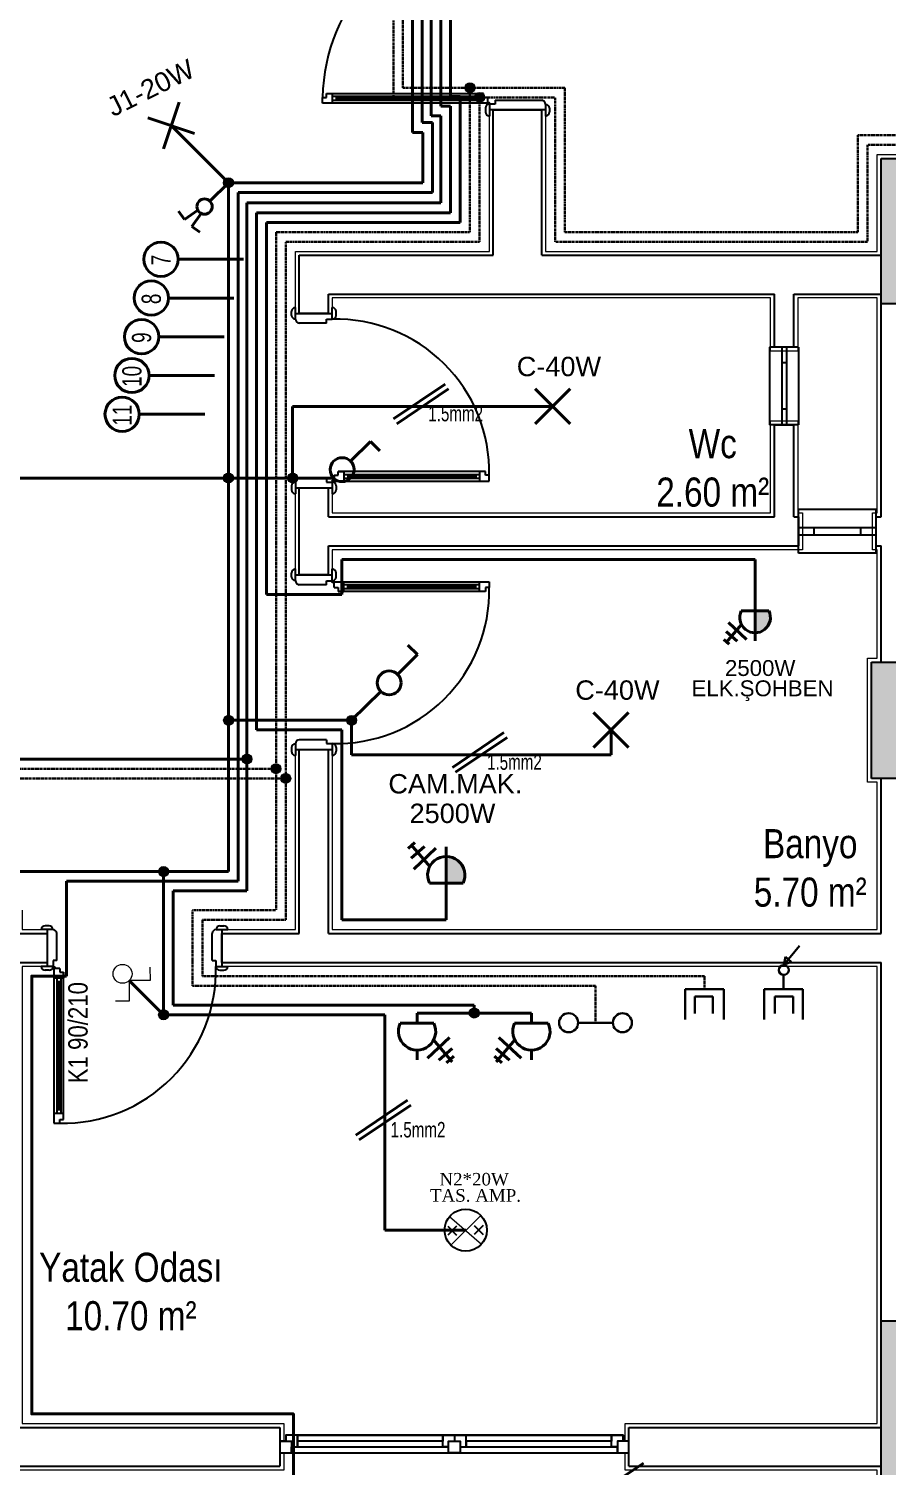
# Model space of a CAD drawing. Header units: metres. Extents: x 134072 to 172200, y 35728 to 38066.
# Drawn here: x 143144 to 143586, y 36184 to 36926 of the extents above; entities that cross this region are included whole.
import ezdxf
from ezdxf.enums import TextEntityAlignment as Align

# ---------------------------------------------------------------- set-up
doc = ezdxf.new("R2010")
doc.units = ezdxf.units.M
doc.linetypes.add('DASHED', pattern=[0.75, 0.5, -0.25])
for name, color, linetype in [('ANA', 10, 'Continuous'), ('duvaR', 52, 'Continuous'), ('kapı', 129, 'Continuous'), ('Kolon', 175, 'Continuous'), ('pencere', 28, 'Continuous'), ('YAZI', 1, 'Continuous'), ('yazı', 7, 'Continuous')]:
    doc.layers.add(name, color=color, linetype=linetype)
for name, color, linetype, lineweight in [('ELEKTRİK', 102, 'Continuous', 40), ('m_kuvvetliakım', 1, 'Continuous', 40), ('m_zayıfakım', 2, 'DASHED', 30), ('SEMBOL', 140, 'Continuous', 20), ('sıva', 145, 'Continuous', 5), ('Tarama 13', 221, 'Continuous', 13)]:
    doc.layers.add(name, color=color, linetype=linetype, lineweight=lineweight)
doc.styles.add('omr', font='ARIALN.TTF', dxfattribs={"height": 20})
doc.styles.add('ROMANTUR', font='arial.ttf', dxfattribs={"width": 0.7})
doc.styles.add('YAZI', font='times.ttf', dxfattribs={"height": 10.5})

# ---------------------------------------------------------------- blocks, each defined once
blk = doc.blocks.new('A$C26BE1022')
at = {"layer": 'kapı'}
for p, q in [((84.68, 99.97), (84.68, 96.97)), ((86.68, 99.97), (84.68, 99.97)), ((84.68, 99.97), (84.68, 24.01)), ((84.68, 96.97), (89.68, 96.97)), ((86.18, 27.01), (86.18, 96.97)), ((89.68, 101.97), (86.68, 101.97)), ((86.68, 101.97), (86.68, 99.97)), ((88.18, 27.01), (88.18, 96.97)), ((89.68, 22.01), (89.68, 101.97)), ((86.18, 94.97), (88.18, 94.97)), ((87.18, 28.96), (87.18, 94.97)), ((4.13, 22.99), (2.12, 22.99)), ((84.68, 27.01), (89.68, 27.01)), ((84.68, 24.01), (84.68, 27.01)), ((86.68, 24.01), (84.68, 24.01)), ((86.18, 28.96), (88.18, 28.96)), ((86.68, 22.01), (86.68, 24.01)), ((92.13, 22.99), (94.13, 22.99)), ((6.13, 21), (0, 21)), ((3.13, 2), (3.13, 21)), ((6.13, 18), (6.13, 21)), ((8.13, 18), (6.13, 18)), ((8.13, 18), (8.13, 4)), ((86.68, 22.01), (89.68, 22.01)), ((88.13, 18), (88.13, 4)), ((88.13, 18), (90.13, 18)), ((90.13, 18), (90.13, 21)), ((90.13, 21), (96.25, 21)), ((93.13, 2), (93.13, 21)), ((6, 2), (0, 2)), ((90.25, 2), (96.25, 2)), ((4.13, 0), (2.12, 0)), ((92.13, 0), (94.13, 0))]:
    blk.add_line(p, q, dxfattribs=at)
blk.add_circle((89.68, 21.51), 0.5, dxfattribs=at)
for centre, radius, start, end in [((85.11, 22.97), 79.01, 88.8629, 181.43388), ((2.16, 20.83), 2.16, 90.82478, 175.59734), ((4.13, 20.99), 2, 0.11309, 90), ((92.13, 20.99), 2, 90, 179.88691), ((94.1, 20.83), 2.16, 4.40266, 89.17522), ((2.16, 2.16), 2.16, 184.40532, 269.17263), ((3.99, 2), 2.01, 273.80311, 359.79765), ((5.95, 4.18), 2.19, 271.41846, 355.0939), ((90.31, 4.18), 2.19, 184.9061, 268.58154), ((92.26, 2), 2.01, 180.20235, 266.19689), ((94.1, 2.16), 2.16, 270.82737, 355.59468)]:
    blk.add_arc(centre, radius, start, end, dxfattribs=at)
blk = doc.blocks.new('A$C715B359D')
at = {"layer": 'ELEKTRİK', "lineweight": 20}
for p, q in [((0, 0.1329), (0.0114, 0.2035)), ((0.1057, 0.1157), (0, 0.1329)), ((0.0884, 0.0099), (0.1057, 0.1157)), ((0.1562, 0), (0.0884, 0.0099))]:
    blk.add_line(p, q, dxfattribs=at)
blk.add_circle((0.1455, 0.1442), 0.049, dxfattribs=at)
blk = doc.blocks.new('m-anten')
at = {"layer": 'm_zayıfakım', "color": 30, "linetype": 'Continuous', "ltscale": 100}
for p, q in [((9.95, 0), (-9.95, 0)), ((-9.95, 0), (-9.95, -15.56)), ((9.95, -15.56), (9.95, 0)), ((-4.98, -3.73), (-4.98, -12.45)), ((4.35, -3.73), (-4.98, -3.73)), ((4.35, -12.45), (4.35, -3.73))]:
    blk.add_line(p, q, dxfattribs=at)
blk = doc.blocks.new('m-telefon')
at = {"layer": 'm_zayıfakım', "color": 2, "linetype": 'Continuous', "ltscale": 100}
blk.add_line((-8.96, 0), (8.96, 0), dxfattribs=at)
for centre in [(-13.86, 0), (13.86, 0)]:
    blk.add_circle(centre, 4.9, dxfattribs=at)
blk = doc.blocks.new('m-tv')
at = {"layer": 'm_zayıfakım', "color": 30, "linetype": 'Continuous', "ltscale": 100}
for p, q in [((-0.21, 12.67), (-8.26, 22.33)), ((-1.04, 16.73), (-4.05, 14.22)), ((-0.21, 12.67), (-1.04, 16.73)), ((-0.21, 12.67), (-4.05, 14.22)), ((9.95, 0), (-9.95, 0)), ((-9.95, 0), (-9.95, -15.56)), ((0, 0), (0.01, 7.37)), ((9.95, 0), (9.95, -15.56)), ((9.95, -15.56), (9.95, 0)), ((-4.98, -3.73), (-4.98, -12.45)), ((4.35, -3.73), (-4.98, -3.73)), ((4.35, -12.45), (4.35, -3.73))]:
    blk.add_line(p, q, dxfattribs=at)
blk.add_circle((-0.2, 9.91), 2.55, dxfattribs=at)
blk = doc.blocks.new('m-priz')
at = {"layer": 'm_kuvvetliakım'}
for p, q in [((0, 13.86), (0, 18.84)), ((16.71, 7.38), (5.34, 18.11)), ((8.54, 8.68), (18.17, 19.93)), ((18.17, 13), (11.25, 19.06)), ((19.05, 17.1), (15.28, 20.4)), ((8.65, 0), (-8.65, 0))]:
    blk.add_line(p, q, dxfattribs=at)
blk.add_arc((0, 4.23), 9.63, 333.94212, 206.05788, dxfattribs=at)
blk = doc.blocks.new('m-J1')
at = {"layer": 'm_kuvvetliakım'}
for p, q in [((-9, -9), (9, 9)), ((-9, 9), (9, -9))]:
    blk.add_line(p, q, dxfattribs=at)
blk = doc.blocks.new('m-anahtar')
at = {"layer": 'm_kuvvetliakım', "color": 6}
for p, q in [((-12.34, 0), (-26.8, 0)), ((-26.8, 0), (-26.8, -6.95))]:
    blk.add_line(p, q, dxfattribs=at)
blk.add_circle((-6.17, 0), 6.17, dxfattribs=at)
blk = doc.blocks.new('m-epriz')
at = {"layer": 'm_kuvvetliakım'}
blk.add_hatch(color=256, dxfattribs=at).paths.add_polyline_path([(0, 13.86), (0, 0), (8.65, 0, 0.554639)])
for p, q in [((-19.69, 18.01), (-16.24, 21)), ((-8.54, 8.68), (-18.17, 19.93)), ((-18.17, 13), (-11.25, 19.06)), ((-16.71, 7.38), (-5.34, 18.11)), ((0, 13.86), (0, 18.84)), ((0, 0), (0, 13.86)), ((8.65, 0), (-8.65, 0))]:
    blk.add_line(p, q, dxfattribs=at)
blk.add_arc((0, 4.23), 9.63, 333.94212, 206.05788, dxfattribs=at)
blk = doc.blocks.new('m-komutatör')
at = {"layer": 'm_kuvvetliakım', "color": 6}
for p, q in [((-24.8, 4), (-23.5, 12.1)), ((-12, 2), (-24.8, 4)), ((-12, -1.9), (-24.9, -4.1)), ((-24.9, -4.1), (-23.6, -12.2))]:
    blk.add_line(p, q, dxfattribs=at)
blk.add_circle((-6.2, 0), 6.17, dxfattribs=at)

msp = doc.modelspace()

# ---------------------------------------------------------------- hatches: boundary and pattern name
at = {"layer": 'SEMBOL'}
for points in [[(143368.51, 36895.52, -1), (143373.62, 36895.52, -1)], [(143373.51, 36890.52, -1), (143378.62, 36890.52, -1)], [(143243.98, 36846.52, 1), (143249.08, 36846.52, 1)], [(143243.98, 36694.06, 1), (143249.09, 36694.06, 1)], [(143277.08, 36694.06, 1), (143282.18, 36694.06, 1)], [(143244.04, 36569.06, -1), (143249.14, 36569.06, -1)], [(143307.51, 36569.06, -1), (143312.62, 36569.06, -1)], [(143253.51, 36549.06, 1), (143258.62, 36549.06, 1)], [(143268.51, 36544.06, -1), (143273.62, 36544.06, -1)], [(143273.51, 36539.06, -1), (143278.62, 36539.06, -1)], [(143210.51, 36491, 1), (143215.62, 36491, 1)], [(143210.51, 36417.06, 1), (143215.62, 36417.06, 1)], [(143370.71, 36417.95, 1), (143375.82, 36417.95, 1)]]:
    msp.add_hatch(color=1, dxfattribs=at).paths.add_polyline_path(points)
at = {"layer": 'Tarama 13'}
h = msp.add_hatch(dxfattribs=at)
h.set_pattern_fill('ANSI33,_O', color=256, scale=2)
h.set_pattern_definition([(45, (117464.424, 22063.553), (-8.980256, 8.980256), []), (45, (117473.405, 22063.553), (-8.980256, 8.980256), [6.35, -3.175])])
h.paths.add_polyline_path([(142808.07, 37659.06), (142778.07, 37659.06), (142778.07, 37599.06), (142808.07, 37599.06)])
h.paths.add_polyline_path([(143263.07, 37659.06), (143233.07, 37659.06), (143233.07, 37599.06), (143263.07, 37599.06)])
h.paths.add_polyline_path([(143608.07, 37784.06), (143583.07, 37784.06), (143583.07, 37609.06), (143608.07, 37609.06)])
h.paths.add_polyline_path([(144223.07, 37784.06), (144198.07, 37784.06), (144198.07, 37609.06), (144223.07, 37609.06)])
h.paths.add_polyline_path([(144223.07, 37329.06), (144193.07, 37329.06), (144193.07, 37269.06), (144223.07, 37269.06)])
h.paths.add_polyline_path([(144223.07, 37084.06), (144198.07, 37084.06), (144198.07, 37009.06), (144223.07, 37009.06)])
h.paths.add_polyline_path([(143608.07, 37084.06), (143583.07, 37084.06), (143583.07, 37009.06), (143608.07, 37009.06)])
h.paths.add_polyline_path([(143608.07, 37294.06), (143378.07, 37294.06), (143378.07, 37269.06), (143608.07, 37269.06)])
h.paths.add_polyline_path([(143263.07, 37084.06), (143088.07, 37084.06), (143088.07, 37059.06), (143263.07, 37059.06)])
h.paths.add_polyline_path([(142808.07, 37119.06), (142778.07, 37119.06), (142778.07, 37059.06), (142808.07, 37059.06)])
h.paths.add_polyline_path([(143608.07, 36859.06), (143583.07, 36859.06), (143583.07, 36784.06), (143608.07, 36784.06)])
h.paths.add_polyline_path([(143608.07, 36599.06), (143578.07, 36599.06), (143578.07, 36539.06), (143608.07, 36539.06)])
h.paths.add_polyline_path([(143608.07, 36259.06), (143583.07, 36259.06), (143583.07, 36084.06), (143608.07, 36084.06)])
h.paths.add_polyline_path([(143138.07, 36214.06), (143078.07, 36214.06), (143078.07, 36184.06), (143138.07, 36184.06)])
h.paths.add_polyline_path([(142808.07, 36244.06), (142778.07, 36244.06), (142778.07, 36184.06), (142808.07, 36184.06)])
h.paths.add_polyline_path([(142808.07, 36634.06), (142778.07, 36634.06), (142778.07, 36574.06), (142808.07, 36574.06)])
h.paths.add_polyline_path([(143138.07, 36599.06), (143078.07, 36599.06), (143078.07, 36569.06), (143138.07, 36569.06)])
h.paths.add_polyline_path([(144223.07, 36599.06), (144193.07, 36599.06), (144193.07, 36539.06), (144223.07, 36539.06)])
h.paths.add_polyline_path([(144223.07, 36259.06), (144198.07, 36259.06), (144198.07, 36084.06), (144223.07, 36084.06)])
h.paths.add_polyline_path([(144603.07, 36114.06), (144543.07, 36114.06), (144543.07, 36084.06), (144603.07, 36084.06)])
h.paths.add_polyline_path([(144573.07, 36599.06), (144543.07, 36599.06), (144543.07, 36539.06), (144573.07, 36539.06)])
h.paths.add_polyline_path([(144703.07, 36809.06), (144528.07, 36809.06), (144528.07, 36784.06), (144703.07, 36784.06)])
h.paths.add_polyline_path([(144223.07, 36859.06), (144198.07, 36859.06), (144198.07, 36784.06), (144223.07, 36784.06)])
h.paths.add_polyline_path([(145093.07, 36114.06), (145033.07, 36114.06), (145033.07, 36084.06), (145093.07, 36084.06)])
h.paths.add_polyline_path([(145193.07, 36599.06), (145068.07, 36599.06), (145068.07, 36574.06), (145193.07, 36574.06)])
h.paths.add_polyline_path([(145193.07, 36964.06), (145163.07, 36964.06), (145163.07, 36904.06), (145193.07, 36904.06)])
h.paths.add_polyline_path([(145193.07, 37294.06), (145068.07, 37294.06), (145068.07, 37269.06), (145193.07, 37269.06)])
h.paths.add_polyline_path([(144573.07, 37329.06), (144543.07, 37329.06), (144543.07, 37269.06), (144573.07, 37269.06)])
h.paths.add_polyline_path([(144703.07, 37084.06), (144528.07, 37084.06), (144528.07, 37059.06), (144703.07, 37059.06)])
h.paths.add_polyline_path([(145093.07, 37784.06), (145033.07, 37784.06), (145033.07, 37754.06), (145093.07, 37754.06)])
h.paths.add_polyline_path([(144603.07, 37784.06), (144543.07, 37784.06), (144543.07, 37754.06), (144603.07, 37754.06)])

# ---------------------------------------------------------------- linework, layer by layer
at = {"layer": 'ANA'}
for p, q in [((143364.17, 36307.99), (143359.59, 36303.36)), ((143359.59, 36307.99), (143364.17, 36303.36)), ((143373.3, 36308.29), (143377.88, 36303.66)), ((143377.88, 36308.29), (143373.3, 36303.66))]:
    msp.add_line(p, q, dxfattribs=at)
msp.add_circle((143368.88, 36305.91), 10.89, dxfattribs=at)
at = {"layer": 'duvaR'}
for p, q in [((143383.07, 36809.06), (143383.07, 36884.06)), ((143383.07, 36884.06), (143408.07, 36884.06)), ((143408.07, 36809.06), (143408.07, 36884.06)), ((143283.07, 36809.06), (143383.07, 36809.06)), ((143283.07, 36779.06), (143283.07, 36809.06)), ((143408.07, 36809.06), (143538.07, 36809.06)), ((143538.07, 36809.06), (143583.07, 36809.06)), ((143298.07, 36789.06), (143383.07, 36789.06)), ((143298.07, 36779.06), (143298.07, 36789.06)), ((143383.07, 36789.06), (143528.07, 36789.06)), ((143528.07, 36761.56), (143528.07, 36789.06)), ((143538.07, 36761.56), (143538.07, 36789.06)), ((143538.07, 36789.06), (143583.07, 36789.06)), ((143298.07, 36779.06), (143283.07, 36779.06)), ((143583.07, 36674.06), (143583.07, 36784.06)), ((143538.07, 36761.56), (143528.07, 36761.56)), ((143528.07, 36674.06), (143528.07, 36721.56)), ((143528.07, 36721.56), (143538.07, 36721.56)), ((143538.07, 36674.06), (143538.07, 36721.56)), ((143283.07, 36644.06), (143283.07, 36689.06)), ((143283.07, 36689.06), (143298.07, 36689.06)), ((143298.07, 36674.06), (143298.07, 36689.06)), ((143298.07, 36674.06), (143528.07, 36674.06)), ((143538.07, 36674.06), (143540.57, 36674.06)), ((143540.57, 36674.06), (143540.57, 36659.06)), ((143580.57, 36674.06), (143583.07, 36674.06)), ((143580.57, 36659.06), (143580.57, 36674.06)), ((143298.07, 36644.06), (143298.07, 36659.06)), ((143298.07, 36659.06), (143538.07, 36659.06)), ((143538.07, 36659.06), (143540.57, 36659.06)), ((143580.57, 36659.06), (143583.07, 36659.06)), ((143583.07, 36599.06), (143583.07, 36659.06)), ((143298.07, 36644.06), (143283.07, 36644.06)), ((143283.07, 36459.06), (143283.07, 36554.06)), ((143283.07, 36554.06), (143298.07, 36554.06)), ((143298.07, 36459.06), (143298.07, 36554.06)), ((143583.07, 36459.06), (143583.07, 36539.06)), ((143138.07, 36459.06), (143153.07, 36459.06)), ((143153.07, 36459.06), (143153.07, 36444.06)), ((143243.07, 36459.06), (143283.07, 36459.06)), ((143243.07, 36444.06), (143243.07, 36459.06)), ((143298.07, 36459.06), (143583.07, 36459.06)), ((143138.07, 36444.06), (143153.07, 36444.06)), ((143243.07, 36444.06), (143283.07, 36444.06)), ((143283.07, 36444.06), (143583.07, 36444.06)), ((143583.07, 36259.06), (143583.07, 36444.06)), ((143138.07, 36204.06), (143273.07, 36204.06)), ((143273.07, 36204.06), (143273.07, 36184.06)), ((143453.07, 36204.06), (143583.07, 36204.06)), ((143453.07, 36184.06), (143453.07, 36204.06)), ((143138.07, 36184.06), (143273.07, 36184.06)), ((143453.07, 36184.06), (143583.07, 36184.06))]:
    msp.add_line(p, q, dxfattribs=at)
at = {"layer": 'ELEKTRİK'}
msp.add_line((143195.39, 36434.73), (143213.07, 36417.06), dxfattribs=at)
at = {"layer": 'kapı'}
for p, q in [((143295.09, 36887.5), (143295.09, 36890.5)), ((143295.09, 36890.5), (143297.09, 36890.5)), ((143297.09, 36892.5), (143300.09, 36892.5)), ((143297.09, 36890.5), (143297.09, 36892.5)), ((143297.09, 36892.5), (143378.05, 36892.5)), ((143300.09, 36892.5), (143300.09, 36887.5)), ((143375.05, 36891), (143300.09, 36891)), ((143375.05, 36889), (143300.09, 36889)), ((143302.09, 36891), (143302.09, 36889)), ((143373.1, 36890), (143302.09, 36890)), ((143373.1, 36891), (143373.1, 36889)), ((143375.05, 36892.5), (143375.05, 36887.5)), ((143378.05, 36892.5), (143375.05, 36892.5)), ((143378.05, 36890.5), (143378.05, 36892.5)), ((143380.05, 36890.5), (143378.05, 36890.5)), ((143380.05, 36890.5), (143380.05, 36887.5)), ((143384.07, 36889.06), (143408.07, 36889.06)), ((143384.07, 36889.06), (143384.07, 36887.06)), ((143380.05, 36887.5), (143295.09, 36887.5)), ((143379.07, 36885.06), (143379.07, 36883.06)), ((143384.07, 36887.06), (143381.07, 36887.06)), ((143381.07, 36887.06), (143381.07, 36880.93)), ((143410.07, 36884.06), (143381.07, 36884.06)), ((143410.07, 36886.93), (143410.07, 36880.93)), ((143412.06, 36885.06), (143412.06, 36883.06)), ((143279.07, 36643.06), (143279.07, 36645.06)), ((143281.07, 36641.18), (143281.07, 36647.18)), ((143281.07, 36644.06), (143300.07, 36644.06)), ((143300.07, 36641.06), (143300.07, 36647.18)), ((143302.06, 36643.06), (143302.06, 36645.06)), ((143297.07, 36639.06), (143283.07, 36639.06)), ((143297.07, 36641.06), (143300.07, 36641.06)), ((143297.07, 36639.06), (143297.07, 36641.06)), ((143301.08, 36637.61), (143301.08, 36640.61)), ((143301.08, 36640.61), (143381.04, 36640.61)), ((143301.08, 36637.61), (143303.08, 36637.61)), ((143303.08, 36637.61), (143303.08, 36635.61)), ((143306.08, 36635.61), (143306.08, 36640.61)), ((143306.08, 36639.11), (143376.04, 36639.11)), ((143306.08, 36637.11), (143376.04, 36637.11)), ((143308.03, 36637.11), (143308.03, 36639.11)), ((143308.03, 36638.11), (143374.04, 36638.11)), ((143374.04, 36637.11), (143374.04, 36639.11)), ((143376.04, 36635.61), (143376.04, 36640.61)), ((143381.04, 36637.61), (143379.04, 36637.61)), ((143379.04, 36637.61), (143379.04, 36635.61)), ((143381.04, 36640.61), (143381.04, 36637.61)), ((143303.08, 36635.61), (143306.08, 36635.61)), ((143379.04, 36635.61), (143303.08, 36635.61)), ((143379.04, 36635.61), (143376.04, 36635.61)), ((143279.07, 36555.06), (143279.07, 36553.06)), ((143281.07, 36556.93), (143281.07, 36550.93)), ((143297.07, 36559.06), (143283.07, 36559.06)), ((143297.07, 36559.06), (143297.07, 36557.06)), ((143297.07, 36557.06), (143300.07, 36557.06)), ((143300.07, 36557.06), (143300.07, 36550.93)), ((143302.06, 36555.06), (143302.06, 36553.06)), ((143281.07, 36554.06), (143300.07, 36554.06)), ((143155.94, 36461.06), (143149.94, 36461.06)), ((143154.07, 36463.05), (143152.06, 36463.05)), ((143153.07, 36461.06), (143153.07, 36442.06)), ((143158.07, 36445.06), (143158.07, 36459.06)), ((143238.07, 36445.06), (143238.07, 36459.06)), ((143240.19, 36461.06), (143246.19, 36461.06)), ((143242.07, 36463.05), (143244.07, 36463.05)), ((143243.07, 36461.06), (143243.07, 36442.06)), ((143156.07, 36445.06), (143156.07, 36442.06)), ((143158.07, 36445.06), (143156.07, 36445.06)), ((143238.07, 36445.06), (143240.07, 36445.06)), ((143240.07, 36445.06), (143240.07, 36442.06)), ((143156.07, 36442.06), (143149.94, 36442.06)), ((143154.07, 36440.06), (143152.06, 36440.06)), ((143159.51, 36441.04), (143156.51, 36441.04)), ((143156.51, 36441.04), (143156.51, 36361.08)), ((143159.51, 36441.04), (143159.51, 36439.04)), ((143159.51, 36439.04), (143161.51, 36439.04)), ((143161.51, 36439.04), (143161.51, 36436.04)), ((143161.51, 36363.08), (143161.51, 36439.04)), ((143240.07, 36442.06), (143246.19, 36442.06)), ((143242.07, 36440.06), (143244.07, 36440.06)), ((143161.51, 36436.04), (143156.51, 36436.04)), ((143158.01, 36436.04), (143158.01, 36366.08)), ((143160.01, 36434.09), (143158.01, 36434.09)), ((143159.01, 36434.09), (143159.01, 36368.08)), ((143160.01, 36436.04), (143160.01, 36366.08)), ((143161.51, 36366.08), (143156.51, 36366.08)), ((143160.01, 36368.08), (143158.01, 36368.08)), ((143159.51, 36361.08), (143159.51, 36363.08)), ((143159.51, 36363.08), (143161.51, 36363.08)), ((143161.51, 36363.08), (143161.51, 36366.08)), ((143156.51, 36361.08), (143159.51, 36361.08))]:
    msp.add_line(p, q, dxfattribs=at)
for centre in [(143380.55, 36887.5), (143300.58, 36640.61), (143156.51, 36441.54)]:
    msp.add_circle(centre, 0.5, dxfattribs=at)
for centre, radius, start, end in [((143387.13, 36889.21), 92.05, 93.7788, 179.19467), ((143407.88, 36886.88), 2.19, 1.41846, 85.0939), ((143381.07, 36885.06), 2, 90.11309, 180), ((143381.23, 36883.09), 2.16, 180.82478, 265.59734), ((143410.06, 36884.92), 2.01, 3.80311, 89.79765), ((143409.9, 36883.09), 2.16, 274.40532, 359.17263), ((143281.23, 36645.03), 2.16, 94.40532, 179.17263), ((143299.9, 36645.03), 2.16, 0.82478, 85.59734), ((143281.07, 36643.19), 2.01, 183.80311, 269.79765), ((143283.25, 36641.24), 2.19, 181.41846, 265.0939), ((143300.06, 36643.06), 2, 270.11309, 0), ((143302.04, 36636.04), 79.01, 268.56612, 1.1371), ((143281.07, 36554.92), 2.01, 90.20235, 176.19689), ((143283.25, 36556.88), 2.19, 94.9061, 178.58154), ((143300.06, 36555.06), 2, 0, 89.88691), ((143281.23, 36553.09), 2.16, 180.82737, 265.59468), ((143299.9, 36553.09), 2.16, 274.40266, 359.17522), ((143152.1, 36460.89), 2.16, 90.82737, 175.59468), ((143153.93, 36461.05), 2.01, 0.20235, 86.19689), ((143155.89, 36458.87), 2.19, 4.9061, 88.58154), ((143240.25, 36458.87), 2.19, 91.41846, 175.0939), ((143242.2, 36461.05), 2.01, 93.80311, 179.79765), ((143244.04, 36460.89), 2.16, 4.40532, 89.17263), ((143152.1, 36442.22), 2.16, 184.40266, 269.17522), ((143154.07, 36442.06), 2, 270, 359.88691), ((143161.08, 36440.08), 79.01, 268.8629, 1.43388), ((143242.07, 36442.06), 2, 180.11309, 270), ((143244.04, 36442.22), 2.16, 270.82478, 355.59734)]:
    msp.add_arc(centre, radius, start, end, dxfattribs=at)
at = {"layer": 'Kolon'}
for p, q in [((143583.07, 36784.06), (143583.07, 36859.06)), ((143583.07, 36859.06), (143608.07, 36859.06)), ((143608.07, 36784.06), (143583.07, 36784.06)), ((143578.07, 36539.06), (143578.07, 36599.06)), ((143578.07, 36599.06), (143608.07, 36599.06)), ((143608.07, 36539.06), (143578.07, 36539.06)), ((143583.07, 36084.06), (143583.07, 36259.06)), ((143583.07, 36259.06), (143608.07, 36259.06))]:
    msp.add_line(p, q, dxfattribs=at)
at = {"layer": 'm_kuvvetliakım', "color": 5}
for p, q in [((143341.47, 37008.48), (143341.47, 36877.52)), ((143346.47, 37008.48), (143346.47, 36877.52)), ((143246.53, 36846.52), (143217.03, 36876.02)), ((143341.47, 36877.52), (143341.47, 36872.52)), ((143346.47, 36877.52), (143351.82, 36877.52)), ((143351.82, 36877.52), (143351.82, 36841.52)), ((143341.47, 36872.52), (143346.82, 36872.52)), ((143346.82, 36872.52), (143346.82, 36846.52)), ((143262.53, 36846.52), (143246.53, 36846.52)), ((143246.53, 36846.52), (143246.53, 36841.52)), ((143346.82, 36846.52), (143262.53, 36846.52)), ((143246.53, 36841.52), (143246.53, 36687.52)), ((143262.53, 36841.52), (143251.53, 36841.52)), ((143251.53, 36841.52), (143251.53, 36687.52)), ((143351.82, 36841.52), (143262.53, 36841.52)), ((143220.56, 36807.02), (143254.33, 36807.02)), ((143215.56, 36787.02), (143249.33, 36787.02)), ((143210.56, 36767.02), (143244.33, 36767.02)), ((143205.56, 36747.02), (143239.33, 36747.02)), ((143358.26, 36742.57), (143331.7, 36724.58)), ((143359.94, 36740.09), (143333.38, 36722.1)), ((143200.56, 36727.02), (143234.33, 36727.02)), ((143279.63, 36694.06), (143279.63, 36731.09)), ((143279.63, 36731.09), (143413.69, 36731.09)), ((143138.07, 36694.06), (143256.07, 36694.06)), ((143256.07, 36694.06), (143279.63, 36694.06)), ((143279.63, 36694.06), (143300.78, 36694.06)), ((143246.53, 36687.52), (143246.53, 36638.52)), ((143251.53, 36687.52), (143251.53, 36638.52)), ((143246.53, 36638.52), (143246.53, 36552.52)), ((143251.53, 36638.52), (143251.53, 36552.52)), ((143297.07, 36569.06), (143246.59, 36569.06)), ((143297.07, 36569.06), (143310.07, 36569.06)), ((143310.07, 36569.06), (143310.07, 36551.24)), ((143388.56, 36562.71), (143362, 36544.73)), ((143443.86, 36564.1), (143443.86, 36551.24)), ((143390.24, 36560.23), (143363.68, 36542.24)), ((143246.53, 36552.52), (143246.53, 36491.06)), ((143251.53, 36552.52), (143251.53, 36486.06)), ((143443.86, 36551.24), (143310.07, 36551.24)), ((143246.53, 36491.06), (143116.07, 36491.06)), ((143213.07, 36491), (143213.07, 36476.06)), ((143163.07, 36445.06), (143163.07, 36486.06)), ((143223.07, 36486.06), (143163.07, 36486.06)), ((143241.07, 36486.06), (143223.07, 36486.06)), ((143251.53, 36486.06), (143241.07, 36486.06)), ((143213.07, 36476.06), (143213.07, 36459.06)), ((143213.07, 36459.06), (143213.07, 36445.06)), ((143163.07, 36445.06), (143163.07, 36437.06)), ((143213.07, 36445.06), (143213.07, 36427.06)), ((143163.07, 36437.06), (143155.07, 36437.06)), ((143213.07, 36427.06), (143213.07, 36417.06)), ((143213.07, 36417.06), (143327.26, 36417.06)), ((143327.26, 36417.06), (143327.26, 36305.91)), ((143338.86, 36372.96), (143312.3, 36354.97)), ((143340.54, 36370.48), (143313.98, 36352.49)), ((143327.26, 36305.91), (143368.95, 36305.83)), ((143460.53, 36185.72), (143433.97, 36167.73))]:
    msp.add_line(p, q, dxfattribs=at)
at = {"layer": 'm_kuvvetliakım'}
for p, q in [((143351, 37009.02), (143351, 36886.06)), ((143356, 37009.02), (143356, 36886.06)), ((143361, 37002.02), (143361, 36891.06)), ((143361, 36891.06), (143366.07, 36891.06)), ((143366.07, 36891.06), (143366.07, 36826.06)), ((143351, 36886.06), (143351, 36881.06)), ((143356, 36886.06), (143361.07, 36886.06)), ((143361.07, 36886.06), (143361.07, 36831.06)), ((143351, 36881.06), (143356, 36881.06)), ((143356, 36881.06), (143356.07, 36881.06)), ((143356.07, 36881.06), (143356.07, 36836.06)), ((143266.07, 36836.06), (143256.07, 36836.06)), ((143256.07, 36836.06), (143256.07, 36826.06)), ((143266.07, 36831.06), (143261.07, 36831.06)), ((143261.07, 36831.06), (143261.07, 36826.06)), ((143356.07, 36836.06), (143266.07, 36836.06)), ((143361.07, 36831.06), (143266.07, 36831.06)), ((143256.07, 36826.06), (143256.07, 36777.06)), ((143261.07, 36826.06), (143261.07, 36777.06)), ((143366.07, 36826.06), (143266.07, 36826.06)), ((143266.07, 36826.06), (143266.07, 36777.06)), ((143256.07, 36777.06), (143256.07, 36691.06)), ((143261.07, 36777.06), (143261.07, 36691.06)), ((143266.07, 36777.06), (143266.07, 36691.06)), ((143256.07, 36691.06), (143256.07, 36481.06)), ((143261.07, 36691.06), (143261.07, 36564.06)), ((143266.07, 36691.06), (143266.07, 36634.06)), ((143518.1, 36652.06), (143305.07, 36652.06)), ((143305.07, 36652.06), (143305.07, 36642.06)), ((143518.1, 36625.57), (143518.1, 36652.06)), ((143305.07, 36634.06), (143305.07, 36642.06)), ((143283.07, 36634.06), (143266.07, 36634.06)), ((143297.07, 36634.06), (143283.07, 36634.06)), ((143297.07, 36634.06), (143305.07, 36634.06)), ((143261.07, 36564.06), (143283.07, 36564.06)), ((143297.07, 36564.06), (143283.07, 36564.06)), ((143297.07, 36564.06), (143305.07, 36564.06)), ((143305.07, 36564.06), (143305.07, 36466.06)), ((143138.07, 36549.06), (143256.07, 36549.06)), ((143258.51, 36549.06), (143258.62, 36549.06)), ((143223.07, 36481.06), (143218.07, 36481.06)), ((143218.07, 36481.06), (143218.07, 36476.06)), ((143241.07, 36481.06), (143223.07, 36481.06)), ((143256.07, 36481.06), (143241.07, 36481.06)), ((143358.86, 36484.93), (143358.86, 36466.06)), ((143218.07, 36476.06), (143218.07, 36459.06)), ((143305.07, 36466.06), (143358.86, 36466.06)), ((143218.07, 36459.06), (143218.07, 36445.06)), ((143218.07, 36445.06), (143218.07, 36427.06)), ((143218.07, 36427.06), (143218.07, 36422.06)), ((143218.07, 36422.06), (143223.07, 36422.06)), ((143223.07, 36422.06), (143241.07, 36422.06)), ((143241.07, 36422.06), (143283.07, 36422.06)), ((143283.07, 36422.06), (143373.27, 36422.06)), ((143373.27, 36417.95), (143373.27, 36422.06)), ((143373.27, 36417.95), (143343.78, 36417.95)), ((143343.78, 36417.95), (143343.78, 36412.74)), ((143373.27, 36417.95), (143402.75, 36417.95)), ((143402.75, 36417.95), (143402.75, 36412.74))]:
    msp.add_line(p, q, dxfattribs=at)
at = {"layer": 'm_kuvvetliakım', "color": 6}
for p, q in [((143236.99, 36836.98), (143246.53, 36846.52)), ((143310.07, 36569.06), (143325.03, 36584.01))]:
    msp.add_line(p, q, dxfattribs=at)
at = {"layer": 'm_kuvvetliakım', "color": 5}
msp.add_lwpolyline([(143155.07, 36437.06), (143145.07, 36437.06), (143145.07, 36216.06), (143145.07, 36211.06), (143280.07, 36211.06), (143280.07, 36174.24)], dxfattribs=at)
for centre in [(143211.72, 36807.02), (143206.72, 36787.02), (143201.72, 36767.02), (143196.72, 36747.02), (143191.72, 36727.02)]:
    msp.add_circle(centre, 8.85, dxfattribs=at)
at = {"layer": 'm_zayıfakım'}
for p, q in [((143336.47, 37023.48), (143336.47, 36895.52)), ((143336.47, 36895.52), (143420.07, 36895.52)), ((143371.07, 36886.06), (143371.07, 36895.52)), ((143420.07, 36886.06), (143420.07, 36895.52)), ((143420.07, 36821.06), (143420.07, 36886.06)), ((143624.15, 36871.06), (143571.07, 36871.06)), ((143571.07, 36871.06), (143571.07, 36861.06)), ((143571.07, 36861.06), (143571.07, 36821.06)), ((143538.07, 36821.06), (143420.07, 36821.06)), ((143571.07, 36821.06), (143538.07, 36821.06)), ((143271.07, 36777.06), (143271.07, 36471.06)), ((143435.82, 36412.97), (143435.82, 36432.06))]:
    msp.add_line(p, q, dxfattribs=at)
at = {"layer": 'm_zayıfakım', "color": 30}
for p, q in [((143331.72, 37018.48), (143331.72, 36890.52)), ((143331.72, 36890.52), (143415.07, 36890.52)), ((143376.07, 36890.52), (143376.07, 36886.06)), ((143415.07, 36886.06), (143415.07, 36890.52)), ((143415.07, 36816.06), (143415.07, 36886.06)), ((143624.15, 36866.06), (143576.07, 36866.06)), ((143576.07, 36866.06), (143576.07, 36861.06)), ((143576.07, 36861.06), (143576.07, 36816.06)), ((143538.07, 36816.06), (143415.07, 36816.06)), ((143576.07, 36816.06), (143538.07, 36816.06)), ((143276.07, 36777.06), (143276.07, 36466.06)), ((143271.07, 36539.06), (143276.07, 36539.06)), ((143492.03, 36437.06), (143492.03, 36430.25))]:
    msp.add_line(p, q, dxfattribs=at)
at = {"layer": 'm_zayıfakım'}
for points in [[(143271.07, 36777.06), (143271.07, 36821.06), (143371.07, 36821.06), (143371.07, 36886.06)], [(143271.07, 36544.06), (143138.07, 36544.06), (143124.07, 36544.06), (143116.07, 36544.06), (143111.07, 36544.06), (143111.07, 36549.06), (143111.07, 36557.06), (143066.07, 36557.06), (143066.07, 36572.06), (142943.07, 36572.06)], [(143435.82, 36432.06), (143283.07, 36432.06), (143241.07, 36432.06), (143228.07, 36432.06), (143228.07, 36445.06), (143228.07, 36459.06), (143228.07, 36471.06), (143241.07, 36471.06), (143271.07, 36471.06)]]:
    msp.add_lwpolyline(points, dxfattribs=at)
at = {"layer": 'm_zayıfakım', "color": 30}
for points in [[(143276.07, 36777.06), (143276.07, 36816.06), (143376.07, 36816.06), (143376.07, 36886.06)], [(143271.07, 36539.06), (143261.07, 36539.06), (143138.07, 36539.06), (143124.07, 36539.06), (143116.07, 36539.06), (143106.07, 36539.06), (143106.07, 36549.06), (143106.07, 36552.06), (143061.07, 36552.06), (143061.07, 36567.06), (142986.63, 36567.06)], [(143492.03, 36437.06), (143283.07, 36437.06), (143241.07, 36437.06), (143233.07, 36437.06), (143233.07, 36445.06), (143233.07, 36459.06), (143233.07, 36466.06), (143241.07, 36466.06), (143276.07, 36466.06)]]:
    msp.add_lwpolyline(points, dxfattribs=at)
at = {"layer": 'pencere'}
for p, q in [((143532.32, 36761.56), (143525.57, 36761.56)), ((143525.57, 36761.56), (143525.57, 36721.56)), ((143531.82, 36761.56), (143531.82, 36721.56)), ((143533.82, 36761.56), (143532.32, 36761.56)), ((143540.57, 36761.56), (143533.82, 36761.56)), ((143534.32, 36761.56), (143534.32, 36721.56)), ((143540.57, 36761.56), (143540.57, 36721.56)), ((143534.32, 36753.56), (143531.82, 36753.56)), ((143534.32, 36729.56), (143531.82, 36729.56)), ((143532.32, 36721.56), (143525.57, 36721.56)), ((143533.82, 36721.56), (143532.32, 36721.56)), ((143540.57, 36721.56), (143533.82, 36721.56)), ((143580.57, 36677.81), (143540.57, 36677.81)), ((143540.57, 36667.68), (143540.57, 36677.81)), ((143580.57, 36667.68), (143580.57, 36677.81)), ((143580.57, 36668.43), (143540.57, 36668.43)), ((143540.57, 36665.43), (143540.57, 36667.68)), ((143548.57, 36664.68), (143548.57, 36668.43)), ((143572.57, 36664.68), (143572.57, 36668.43)), ((143580.57, 36665.43), (143580.57, 36667.68)), ((143540.57, 36655.31), (143540.57, 36665.43)), ((143580.57, 36664.68), (143540.57, 36664.68)), ((143580.57, 36655.31), (143580.57, 36665.43)), ((143580.57, 36655.31), (143540.57, 36655.31))]:
    msp.add_line(p, q, dxfattribs=at)
msp.add_lwpolyline([(143273.07, 36197.06), (143273.07, 36191.06), (143453.07, 36191.06), (143453.07, 36197.06), (143450.07, 36197.06), (143450.07, 36200.06), (143276.07, 36200.06), (143276.07, 36197.06), (143273.07, 36197.06), (143279.07, 36197.06), (143279.07, 36191.06), (143279.07, 36194.06), (143360.07, 36194.06), (143360.07, 36197.06), (143366.07, 36197.06), (143366.07, 36191.06), (143360.07, 36191.06), (143360.07, 36194.06), (143357.07, 36194.06), (143357.07, 36200.06), (143357.07, 36197.06), (143282.07, 36197.06), (143282.07, 36200.06), (143282.07, 36194.06), (143282.07, 36200.06), (143450.07, 36200.06), (143450.07, 36197.06), (143447.07, 36197.06), (143447.07, 36191.06), (143447.07, 36194.06), (143444.07, 36194.06), (143444.07, 36200.06), (143444.07, 36197.06), (143369.07, 36197.06), (143369.07, 36200.06), (143363.07, 36200.06), (143363.07, 36197.06), (143366.07, 36197.06), (143366.07, 36194.06), (143369.07, 36194.06), (143369.07, 36197.06), (143369.07, 36194.06), (143447.07, 36194.06)], dxfattribs=at)
for centre in [(143518.07, 36741.56), (143560.57, 36681.56)]:
    msp.add_circle(centre, 0, dxfattribs=at)
at = {"layer": 'SEMBOL'}
for p, q in [((143360.58, 36312.95), (143377.03, 36298.69)), ((143376.72, 36313.46), (143361.18, 36298.2))]:
    msp.add_line(p, q, dxfattribs=at)
at = {"layer": 'SEMBOL', "color": 1}
for centre in [(143371.07, 36895.52), (143376.07, 36890.52), (143246.53, 36846.52), (143246.53, 36694.06), (143279.63, 36694.06), (143246.59, 36569.06), (143310.07, 36569.06), (143256.07, 36549.06), (143271.07, 36544.06), (143276.07, 36539.06), (143213.07, 36491), (143213.07, 36417.06), (143373.27, 36417.95)]:
    msp.add_circle(centre, 2.55, dxfattribs=at)
at = {"layer": 'sıva'}
for p, q in [((143410.07, 36886.06), (143410.07, 36811.06)), ((143581.07, 36811.06), (143581.07, 36861.06)), ((143581.07, 36861.06), (143608.07, 36861.06)), ((143410.07, 36811.06), (143538.07, 36811.06)), ((143538.07, 36811.06), (143581.07, 36811.06)), ((143383.07, 36787.06), (143300.07, 36787.06)), ((143300.07, 36787.06), (143300.07, 36777.06)), ((143526.07, 36787.06), (143383.07, 36787.06)), ((143526.07, 36759.56), (143526.07, 36787.06)), ((143581.07, 36787.06), (143540.07, 36787.06)), ((143540.07, 36787.06), (143540.07, 36759.56)), ((143581.07, 36782.06), (143581.07, 36787.06)), ((143581.07, 36676.06), (143581.07, 36782.06)), ((143540.07, 36759.56), (143526.07, 36759.56)), ((143526.07, 36676.06), (143526.07, 36723.56)), ((143526.07, 36723.56), (143540.07, 36723.56)), ((143540.07, 36723.56), (143540.07, 36676.06)), ((143300.07, 36691.06), (143300.07, 36691.06)), ((143300.07, 36691.06), (143300.07, 36676.06)), ((143300.07, 36676.06), (143526.07, 36676.06)), ((143540.07, 36676.06), (143542.57, 36676.06)), ((143542.57, 36676.06), (143542.57, 36657.06)), ((143578.57, 36657.06), (143578.57, 36676.06)), ((143578.57, 36676.06), (143581.07, 36676.06)), ((143538.07, 36657.06), (143300.07, 36657.06)), ((143300.07, 36657.06), (143300.07, 36642.06)), ((143542.57, 36657.06), (143538.07, 36657.06)), ((143581.07, 36657.06), (143578.57, 36657.06)), ((143581.07, 36601.06), (143581.07, 36657.06)), ((143576.07, 36537.06), (143576.07, 36601.06)), ((143576.07, 36601.06), (143581.07, 36601.06)), ((143281.07, 36461.06), (143281.07, 36556.06)), ((143300.07, 36556.06), (143300.07, 36556.06)), ((143300.07, 36556.06), (143300.07, 36461.06)), ((143581.07, 36537.06), (143576.07, 36537.06)), ((143581.07, 36461.06), (143581.07, 36537.06)), ((143241.07, 36461.06), (143281.07, 36461.06)), ((143300.07, 36461.06), (143581.07, 36461.06)), ((143283.07, 36442.06), (143241.07, 36442.06)), ((143581.07, 36442.06), (143283.07, 36442.06)), ((143581.07, 36261.06), (143581.07, 36442.06)), ((143581.07, 36206.06), (143581.07, 36261.06)), ((143451.07, 36197.06), (143451.07, 36206.06)), ((143451.07, 36206.06), (143581.07, 36206.06))]:
    msp.add_line(p, q, dxfattribs=at)
for points in [[(143281.07, 36777.06), (143281.07, 36811.06), (143381.07, 36811.06), (143381.07, 36886.06)], [(143281.07, 36642.06), (143281.07, 36691.06)], [(143140.07, 36471.06), (143140.07, 36461.06), (143155.07, 36461.06)], [(143155.07, 36442.06), (143155.07, 36442.06), (143140.07, 36442.06), (143140.07, 36216.06), (143140.07, 36206.06), (143275.07, 36206.06), (143275.07, 36197.06)], [(143275.07, 36191.06), (143275.07, 36182.06), (143138.07, 36182.06), (143078.07, 36182.06), (142808.07, 36182.06), (142788.07, 36182.06)], [(143581.07, 36094.06), (143581.07, 36182.06), (143451.07, 36182.06), (143451.07, 36191.06)]]:
    msp.add_lwpolyline(points, dxfattribs=at)

# ---------------------------------------------------------------- block references
at = {"layer": 'duvaR', "rotation": 270}
msp.add_blockref('A$C26BE1022', (143279.07, 36782.18), dxfattribs=at)
at = {"layer": 'ELEKTRİK', "xscale": 100, "yscale": 100, "zscale": 100, "rotation": 99.28078022861888}
msp.add_blockref('A$C715B359D', (143208.51, 36426.17), dxfattribs=at)
at = {"layer": 'm_kuvvetliakım'}
for name, p, rotation in [('m-J1', (143217.03, 36876.02), 26.5136155124385), ('m-anahtar', (143325.03, 36584.01), 224.9731764531164), ('m-priz', (143402.75, 36412.74), 180)]:
    msp.add_blockref(name, p, dxfattribs=dict(at, rotation=rotation))
for name, p, xscale, yscale, zscale, rotation in [('m-komutatör', (143236.99, 36836.98), -0.6379656958762534, 0.6379656958762534, 0.6379656958762534, 225), ('m-epriz', (143518.1, 36625.57), -0.8204515628822264, 0.8204515628822264, 0.8204515628822264, 180)]:
    msp.add_blockref(name, p, dxfattribs=dict(at, xscale=xscale, yscale=yscale, zscale=zscale, rotation=rotation))
for name, p in [('m-J1', (143413.69, 36731.09)), ('m-J1', (143443.86, 36564.1)), ('m-epriz', (143358.86, 36484.93))]:
    msp.add_blockref(name, p, dxfattribs=at)
at = {"layer": 'm_kuvvetliakım', "xscale": -1}
for name, p, rotation in [('m-anahtar', (143300.78, 36694.06), 45.0000000000303), ('m-priz', (143343.78, 36412.74), 180)]:
    msp.add_blockref(name, p, dxfattribs=dict(at, rotation=rotation))
at = {"layer": 'm_zayıfakım', "color": 30, "xscale": -1}
msp.add_blockref('m-tv', (143532.71, 36430.25), dxfattribs=at)
at = {"layer": 'm_zayıfakım', "color": 30}
msp.add_blockref('m-anten', (143492.03, 36430.25), dxfattribs=at)
at = {"layer": 'm_zayıfakım', "color": 30, "rotation": 180}
msp.add_blockref('m-telefon', (143435.82, 36412.97), dxfattribs=at)

# ---------------------------------------------------------------- texts
at = {"layer": 'm_kuvvetliakım', "color": 4, "style": 'ROMANTUR'}
msp.add_text('J1-20W', height=10, rotation=26.51362, dxfattribs=at).set_placement((143187.04, 36880.3))
at = {"layer": 'm_kuvvetliakım', "color": 5, "style": 'ROMANTUR', "width": 0.7}
for s, height, p in [('7', 9.95, (143211.72, 36806.57)), ('8', 9.95, (143206.72, 36786.57)), ('9', 9.95, (143201.72, 36766.57)), ('10', 9.954, (143196.72, 36746.57)), ('11', 9.954, (143191.72, 36726.57))]:
    msp.add_text(s, height=height, rotation=90, dxfattribs=at).set_placement(p, align=Align.MIDDLE_CENTER)
for p in [(143349.58, 36723.37), (143379.88, 36543.51), (143330.18, 36353.76)]:
    msp.add_text('1.5mm2', height=8, dxfattribs=at).set_placement(p)
at = {"layer": 'm_kuvvetliakım', "color": 4, "style": 'ROMANTUR', "flags": 8}
for tag, text, height, p in [('C-40W', 'C-40W', 10, (143416.94, 36746.66)), ('2500W', '2500W', 8.205, (143520.73, 36591.94)), ('C-40W', 'C-40W', 10, (143447.11, 36579.66)), ('ELK.ŞOHBEN', 'ELK.ŞOHBEN', 8.205, (143521.94, 36581.47)), ('CAM.MAK.', 'CAM.MAK.', 10, (143363.54, 36531.31)), ('2500W', '2500W', 10, (143362.06, 36516.04))]:
    msp.add_attdef(tag, text=text, height=height, dxfattribs=at).set_placement(p, align=Align.CENTER)
at = {"layer": 'YAZI', "linetype": 'Continuous', "style": 'YAZI'}
for s, p in [('N2*20W', (143355.31, 36328.97)), ('TAS. AMP.', (143350.44, 36320.6))]:
    msp.add_text(s, height=6.468, dxfattribs=at).set_placement(p)
at = {"layer": 'yazı', "lineweight": 20, "char_height": 15, "width": 139.1913, "attachment_point": 2, "style": 'omr'}
for s, insert in [('Wc\\P2.60 m²', (143496.27, 36719.35)), ('Banyo\\P5.70 m²', (143546.55, 36512.89)), ('Yatak Odası\\P10.70 m²', (143196.2, 36294.25))]:
    msp.add_mtext(s, dxfattribs=dict(at, insert=insert))
at = {"layer": 'yazı', "lineweight": 20, "insert": (143163.91, 36407.84), "char_height": 10, "width": 108.0236, "attachment_point": 2, "rotation": 90, "style": 'omr'}
msp.add_mtext('K1 90/210', dxfattribs=at)

doc.saveas('drawing.dxf')
